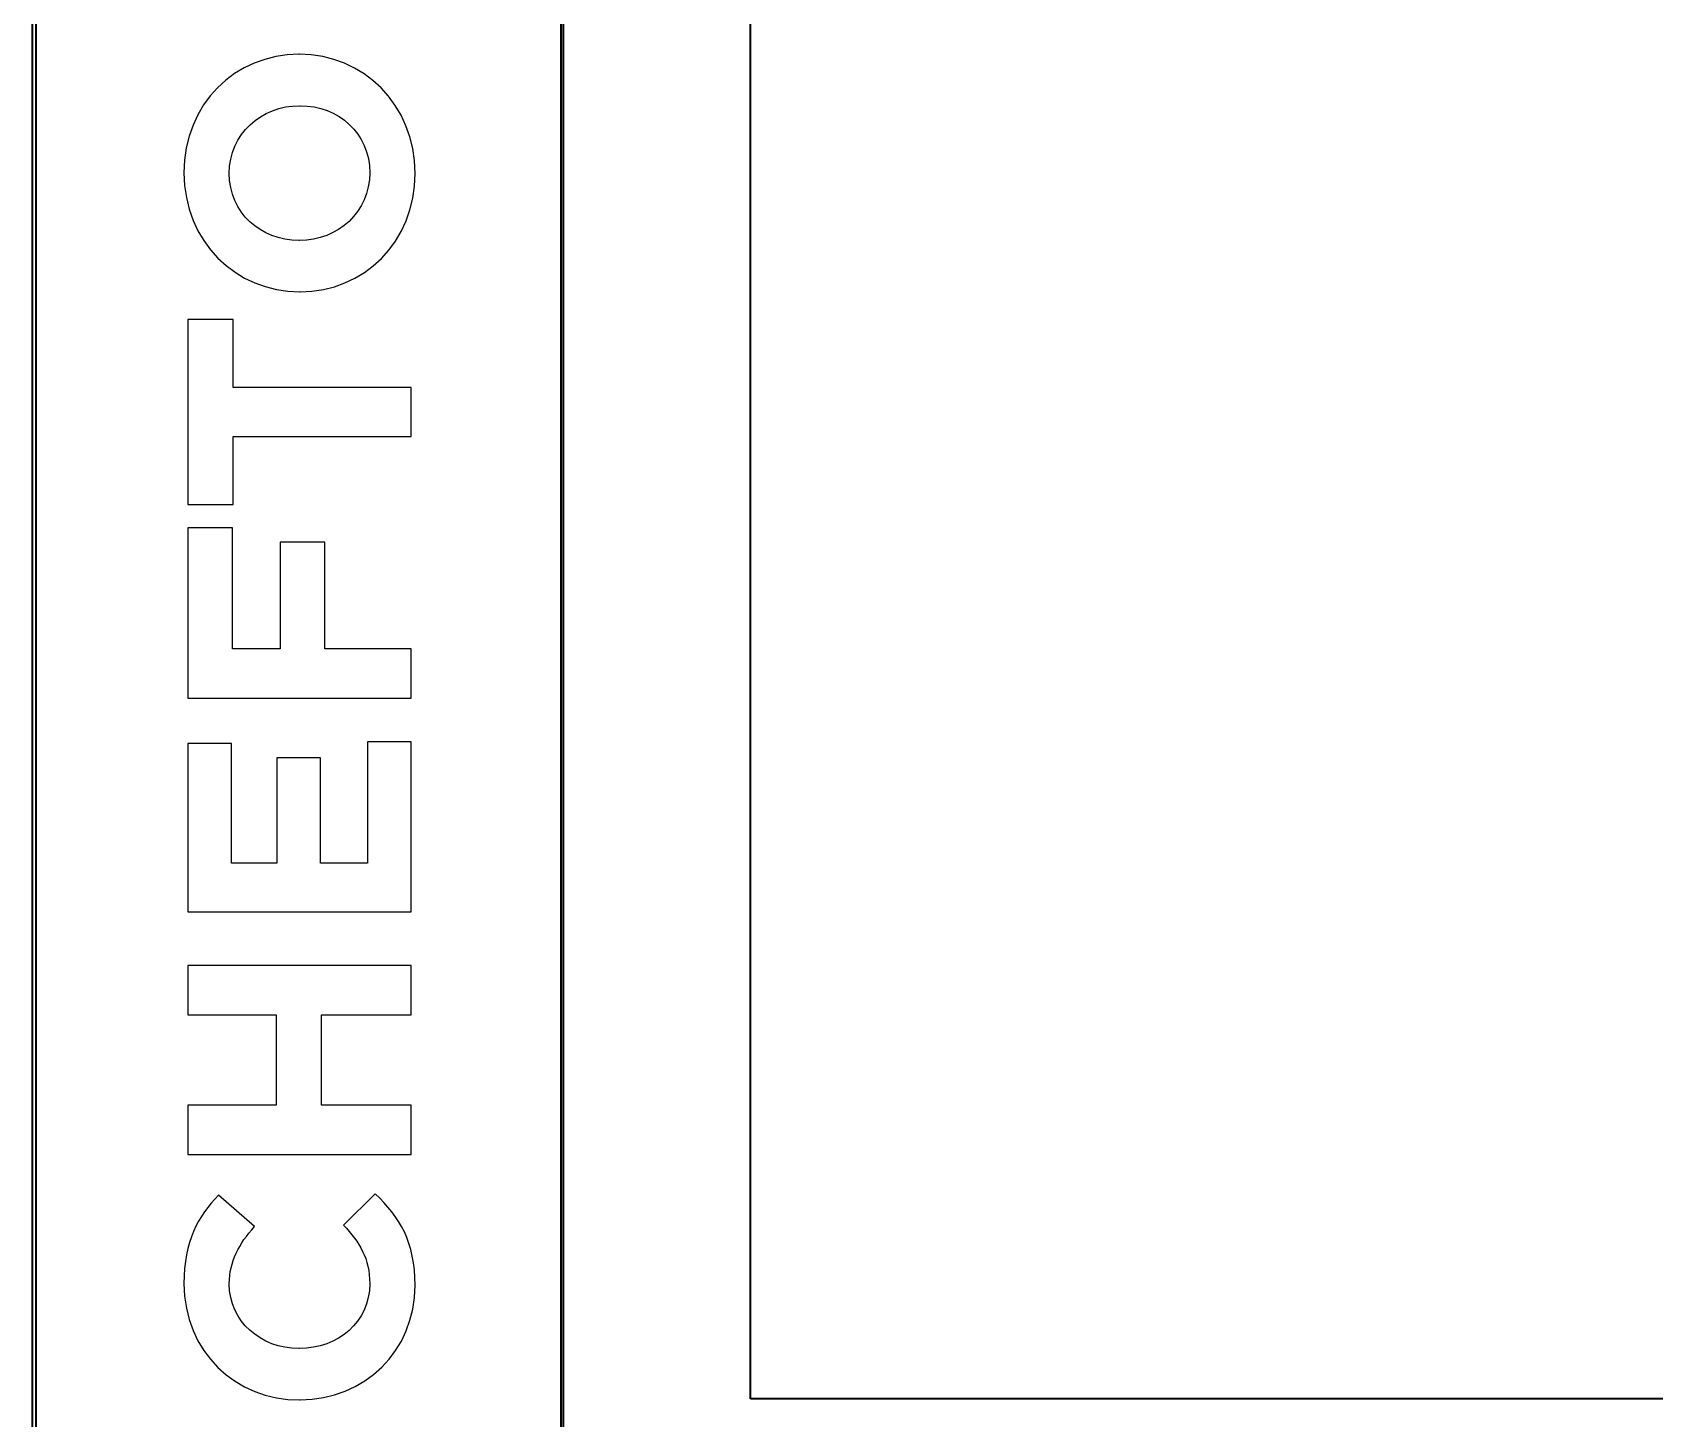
# Model space of a CAD drawing. Extents: x 6336 to 10269, y -393 to 3371.
# Drawn here: x 8428.1 to 8860.6, y 1505.8 to 1875.4 of the extents above; entities that cross this region are included whole.
import ezdxf

# ---------------------------------------------------------------- set-up
doc = ezdxf.new("R2010")
doc.units = 0
doc.header["$LTSCALE"] = 5
doc.layers.add('1', color=7, linetype='CONTINUOUS', true_color=0xffffff)

msp = doc.modelspace()

# ---------------------------------------------------------------- linework, layer by layer
at = {"layer": '1', "color": 7, "linetype": 'Continuous', "lineweight": 35}
for p, q in [((8428.07, 1374.13), (8428.07, 2252.53)), ((8429.07, 1400.78), (8429.07, 2252.28)), ((8569.07, 1400.78), (8569.07, 2252.28)), ((8569.57, 2252.03), (8569.57, 1401.03)), ((8619.57, 1511.03), (8619.57, 2142.03)), ((8986.57, 1511.03), (8619.57, 1511.03))]:
    msp.add_line(p, q, dxfattribs=at)
at = {"layer": '1', "color": 7, "linetype": 'Continuous', "lineweight": 25}
for p, q in [((8499.29, 1869.58), (8499.12, 1869.58)), ((8499.29, 1855.88), (8499.46, 1855.88)), ((8499.29, 1819.97), (8499.12, 1819.97)), ((8499.29, 1806.27), (8499.46, 1806.27)), ((8469.5, 1798.86), (8469.5, 1749.5)), ((8481.58, 1798.86), (8469.5, 1798.86)), ((8481.58, 1780.73), (8481.58, 1798.86)), ((8529.07, 1780.73), (8481.58, 1780.73)), ((8529.07, 1767.63), (8529.07, 1780.73)), ((8481.58, 1767.63), (8529.07, 1767.63)), ((8481.58, 1749.5), (8481.58, 1767.63)), ((8469.5, 1749.5), (8481.58, 1749.5)), ((8469.5, 1743.29), (8469.5, 1697.93)), ((8481.41, 1743.29), (8469.5, 1743.29)), ((8481.41, 1711.03), (8481.41, 1743.29)), ((8494.09, 1739.46), (8494.09, 1711.03)), ((8506.01, 1739.46), (8494.09, 1739.46)), ((8506.01, 1711.03), (8506.01, 1739.46)), ((8494.09, 1711.03), (8481.41, 1711.03)), ((8529.07, 1711.03), (8506.01, 1711.03)), ((8529.07, 1697.93), (8529.07, 1711.03)), ((8469.5, 1697.93), (8529.07, 1697.93)), ((8469.5, 1685.84), (8469.5, 1640.9)), ((8481.16, 1685.84), (8469.5, 1685.84)), ((8481.16, 1653.93), (8481.16, 1685.84)), ((8517.41, 1686.27), (8517.41, 1653.93)), ((8529.07, 1686.27), (8517.41, 1686.27)), ((8529.07, 1640.9), (8529.07, 1686.27)), ((8493.24, 1682.01), (8493.24, 1653.93)), ((8504.9, 1682.01), (8493.24, 1682.01)), ((8504.9, 1653.93), (8504.9, 1682.01)), ((8493.24, 1653.93), (8481.16, 1653.93)), ((8517.41, 1653.93), (8504.9, 1653.93)), ((8469.5, 1640.9), (8529.07, 1640.9)), ((8469.5, 1626.61), (8469.5, 1613.5)), ((8529.07, 1626.61), (8469.5, 1626.61)), ((8529.07, 1613.5), (8529.07, 1626.61)), ((8469.5, 1613.5), (8493.07, 1613.5)), ((8493.07, 1613.5), (8493.07, 1589.33)), ((8505.16, 1613.5), (8529.07, 1613.5)), ((8505.16, 1589.33), (8505.16, 1613.5)), ((8469.5, 1589.33), (8469.5, 1576.22)), ((8493.07, 1589.33), (8469.5, 1589.33)), ((8529.07, 1589.33), (8505.16, 1589.33)), ((8529.07, 1576.22), (8529.07, 1589.33)), ((8469.5, 1576.22), (8529.07, 1576.22)), ((8519.46, 1565.75), (8511.03, 1557.41)), ((8487.29, 1556.99), (8477.67, 1565.33)), ((8499.29, 1524.48), (8499.12, 1524.48)), ((8499.29, 1510.78), (8499.46, 1510.78))]:
    msp.add_line(p, q, dxfattribs=at)
for points in [[(8499.12, 1869.58), (8482.18, 1869.58), (8468.48, 1856.39), (8468.48, 1838.01)], [(8530.09, 1837.84), (8530.09, 1856.22), (8516.22, 1869.58), (8499.29, 1869.58)], [(8480.56, 1837.84), (8480.56, 1848.39), (8489.07, 1855.88), (8499.29, 1855.88)], [(8499.46, 1855.88), (8509.67, 1855.88), (8518.01, 1848.56), (8518.01, 1838.01)], [(8468.48, 1838.01), (8468.48, 1819.63), (8482.35, 1806.27), (8499.29, 1806.27)], [(8499.12, 1819.97), (8488.9, 1819.97), (8480.56, 1827.29), (8480.56, 1837.84)], [(8518.01, 1838.01), (8518.01, 1827.46), (8509.5, 1819.97), (8499.29, 1819.97)], [(8499.46, 1806.27), (8516.39, 1806.27), (8530.09, 1819.46), (8530.09, 1837.84)], [(8530.09, 1541.33), (8530.09, 1552.82), (8526.01, 1559.63), (8519.46, 1565.75)], [(8477.67, 1565.33), (8472.22, 1559.8), (8468.48, 1553.07), (8468.48, 1541.84)], [(8511.03, 1557.41), (8515.29, 1552.73), (8518.01, 1548.56), (8518.01, 1541.75)], [(8480.56, 1541.75), (8480.56, 1547.71), (8483.12, 1552.39), (8487.29, 1556.99)], [(8468.48, 1541.84), (8468.48, 1523.54), (8482.35, 1510.78), (8499.29, 1510.78)], [(8499.12, 1524.48), (8488.9, 1524.48), (8480.56, 1531.71), (8480.56, 1541.75)], [(8518.01, 1541.75), (8518.01, 1531.54), (8509.5, 1524.48), (8499.29, 1524.48)], [(8499.46, 1510.78), (8516.56, 1510.78), (8530.09, 1523.8), (8530.09, 1541.33)]]:
    msp.add_open_spline(points, degree=3, dxfattribs=at)

doc.saveas('drawing.dxf')
